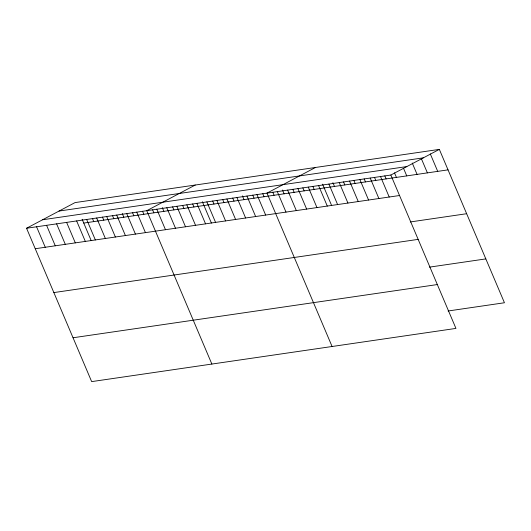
<?xml version="1.0" encoding="UTF-8"?>
<svg xmlns="http://www.w3.org/2000/svg" width="531" height="531" viewBox="0 0 531 531"><rect width="100%" height="100%" fill="white"/><g stroke="black" fill="none" stroke-linecap="round" stroke-linejoin="round"><path stroke-width="0.8" d="M26.55 228.244L390.843 175.038L455.95 328.41L91.657 381.616L26.55 228.244L75.05 202.59L439.343 149.384L504.45 302.756L448.078 310.993M195.269 185.027L146.768 210.681L211.869 364.06M315.487 167.471L266.98 193.125L332.087 346.504M390.843 175.038L439.343 149.384M59.047 211.053L423.34 157.846M42.553 219.774L406.846 166.568M83.745 223.073L448.038 169.86M35.245 248.727L399.538 195.514M410.284 221.951L466.656 213.714M53.857 292.581L418.149 239.375M429.46 267.133L485.832 258.902M73.039 337.762L437.332 284.556M430.309 153.924L437.717 171.367M421.275 158.464L427.395 172.88M412.242 163.004L417.074 174.387M403.533 168.307L406.753 175.894M394.5 172.847L396.431 177.4M384.822 175.874L386.11 178.907M380.521 176.544L389.216 197.021M374.501 177.381L375.789 180.414M370.2 178.051L378.895 198.534M364.18 178.887L365.467 181.921M359.879 179.558L368.574 200.041M353.858 180.394L355.146 183.427M349.557 181.064L358.252 201.548M343.537 181.901L344.825 184.941M339.236 182.571L347.931 203.054M332.891 182.651L334.503 186.447M328.915 184.078L337.61 204.561M322.569 184.157L331.623 205.497M318.593 185.584L327.282 206.068M312.872 186.381L314.16 189.414M308.272 187.098L316.961 207.575M302.856 187.848L304.144 190.881M297.951 188.605L306.639 209.081M292.84 189.308L294.128 192.341M287.629 190.111L296.318 210.595M282.499 190.012L284.105 193.808M277.308 191.618L285.997 212.101M272.801 192.235L274.089 195.269M262.785 193.696L264.073 196.729M256.964 194.592L265.659 215.068M252.763 195.162L254.05 198.196M246.948 196.052L255.643 216.535M242.428 195.866L244.034 199.656M236.932 197.512L245.621 217.995M232.731 198.09L234.018 201.123M226.91 198.979L235.605 219.462M222.708 199.55L224.002 202.583M216.894 200.439L225.589 220.923M212.692 201.017L213.98 204.05M206.878 201.906L215.566 222.383M202.351 201.72L211.411 223.053M196.855 203.366L205.55 223.85M192.66 203.937L193.948 206.977M186.839 204.833L195.534 225.31M182.637 205.404L183.925 208.437M176.823 206.293L185.511 226.777M172.621 206.864L173.909 209.898M166.8 207.76L175.495 228.237M162.28 207.575L163.893 211.365M156.784 209.221L165.48 229.704M152.583 209.791L153.871 212.825M142.567 211.258L143.855 214.292M136.746 212.148L145.441 232.631M132.551 212.719L133.839 215.752M126.73 213.608L135.425 234.091M122.21 213.422L123.816 217.219M116.714 215.075L125.409 235.558M112.512 215.646L113.8 218.679M106.691 216.535L115.386 237.018M102.496 217.106L103.784 220.146M96.675 218.002L105.37 238.479M92.474 218.573L93.761 221.606M86.659 219.462L95.354 239.946M82.139 219.276L91.193 240.609M76.643 220.929L85.332 241.406M66.621 222.389L75.316 242.873M56.605 223.85L65.3 244.333M46.589 225.317L55.277 245.8M36.566 226.777L45.261 247.26"/></g></svg>
